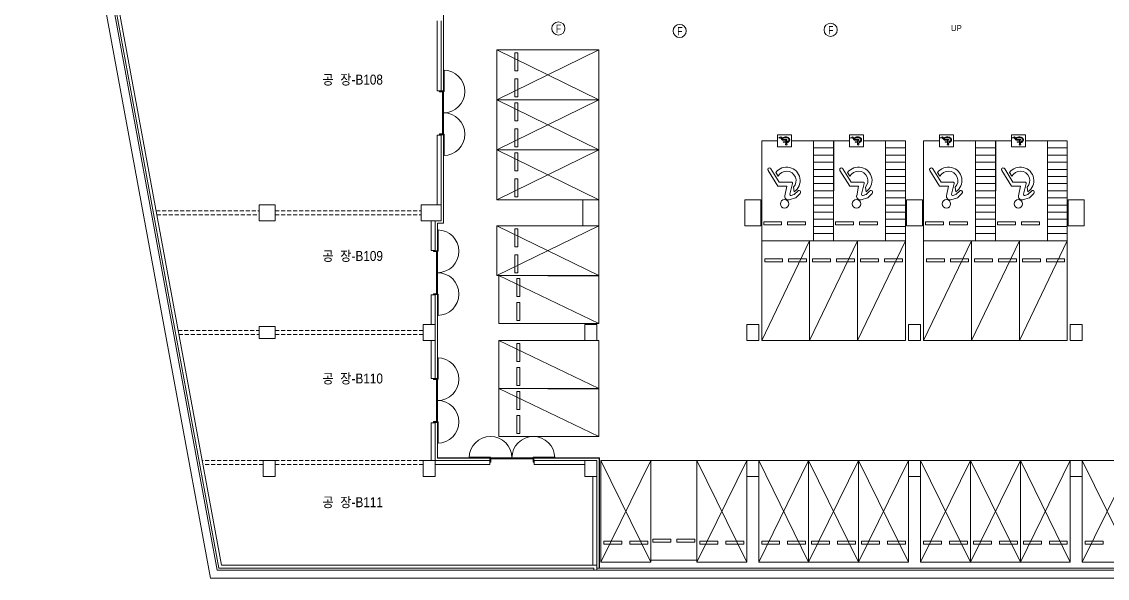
# Model space of a CAD drawing. Header units: millimetres. Extents: x 43806 to 399860, y -65551 to 59129.
# Drawn here: x 44980 to 99320, y 2645 to 30509 of the extents above; entities that cross this region are included whole.
import ezdxf
from ezdxf.enums import TextEntityAlignment as Align

# ---------------------------------------------------------------- set-up
doc = ezdxf.new("R2010")
doc.units = ezdxf.units.MM
doc.header["$LTSCALE"] = 400
doc.header["$MEASUREMENT"] = 0
doc.linetypes.add('광-XR-PLAN$0$HIDDEN', pattern=[0.375, 0.25, -0.125])
doc.layers.add('A', color=8, linetype='CONTINUOUS', lineweight=0)
doc.layers.add('만공차등 배관', color=4, linetype='CONTINUOUS')
doc.styles.add('CS', font='', dxfattribs={"height": 300})
doc.styles.add('HY울릉도M', font='')
doc.styles.get('CS').set_extended_font_data('HYwulM')
doc.styles.get('HY울릉도M').set_extended_font_data('HY울릉도M')

msp = doc.modelspace()

# ---------------------------------------------------------------- linework, layer by layer
at = {"layer": 'A', "ltscale": 2}
for p, q in [((44980, 53945), (54437, 2645)), ((48970, 34508), (54770, 3045)), ((49070, 34517), (54853, 3145)), ((49220, 34532), (54978, 3295)), ((66090, 32295), (66090, 27045)), ((66096, 32295), (66096, 27045)), ((65770, 27055), (65770, 30545)), ((65970, 27055), (65970, 30545)), ((65770, 27055), (65970, 27055)), ((65770, 21345), (65770, 24835)), ((65770, 24835), (65970, 24835)), ((65970, 21345), (65970, 24835)), ((66090, 24845), (66090, 20425)), ((66096, 24845), (66096, 20419)), ((56870, 21345), (57670, 21345)), ((56870, 20545), (56870, 21345)), ((57670, 21345), (57670, 20545)), ((65970, 21345), (64970, 21345)), ((64970, 21345), (64970, 20545)), ((65970, 20545), (65970, 21345)), ((73070, 21595), (73870, 21595)), ((73070, 20295), (73070, 21595)), ((73870, 21595), (73870, 20295)), ((81170, 21595), (81970, 21595)), ((81170, 20295), (81170, 21595)), ((81970, 21595), (81970, 20295)), ((89270, 21595), (90070, 21595)), ((89270, 20295), (89270, 21595)), ((90070, 21595), (90070, 20295)), ((97370, 21595), (98170, 21595)), ((97370, 20295), (97370, 21595)), ((98170, 21595), (98170, 20295)), ((57670, 20545), (56870, 20545)), ((64970, 20545), (65970, 20545)), ((65470, 19055), (65470, 20545)), ((65670, 19055), (65670, 20545)), ((65790, 20425), (65790, 19045)), ((66090, 20425), (65790, 20425)), ((65796, 20419), (65796, 19045)), ((66096, 20419), (65796, 20419)), ((73870, 20295), (73070, 20295)), ((81970, 20295), (81170, 20295)), ((90070, 20295), (89270, 20295)), ((98170, 20295), (97370, 20295)), ((65470, 19055), (65670, 19055)), ((82020, 14545), (84420, 19545)), ((84420, 14545), (86820, 19545)), ((86820, 14545), (89220, 19545)), ((90120, 14545), (92520, 19545)), ((92520, 14545), (94920, 19545)), ((94920, 14545), (97320, 19545)), ((73870, 15395), (68870, 17795)), ((65470, 15345), (65470, 16835)), ((65470, 16835), (65670, 16835)), ((65670, 15345), (65670, 16835)), ((65790, 16845), (65790, 12645)), ((65796, 16845), (65796, 12645)), ((56870, 15245), (57670, 15245)), ((56870, 14645), (56870, 15245)), ((57670, 15245), (57670, 14645)), ((65070, 15345), (65670, 15345)), ((65070, 14545), (65070, 15345)), ((65670, 15345), (65670, 14545)), ((73170, 15345), (73770, 15345)), ((73170, 14545), (73170, 15345)), ((73770, 15345), (73770, 14545)), ((81270, 15345), (81870, 15345)), ((81270, 14545), (81270, 15345)), ((81870, 15345), (81870, 14545)), ((89370, 15345), (89970, 15345)), ((89370, 14545), (89370, 15345)), ((89970, 15345), (89970, 14545)), ((97470, 15345), (98070, 15345)), ((97470, 14545), (97470, 15345)), ((98070, 15345), (98070, 14545)), ((57670, 14645), (56870, 14645)), ((65670, 14545), (65070, 14545)), ((65470, 12655), (65470, 14545)), ((65670, 12655), (65670, 14545)), ((73870, 12145), (68870, 14545)), ((73770, 14545), (73170, 14545)), ((81870, 14545), (81270, 14545)), ((89970, 14545), (89370, 14545)), ((98070, 14545), (97470, 14545)), ((65470, 12655), (65670, 12655)), ((73870, 9745), (68870, 12145)), ((65470, 8545), (65470, 10435)), ((65470, 10435), (65670, 10435)), ((65670, 8545), (65670, 10435)), ((65790, 10445), (65790, 8665)), ((65796, 10445), (65796, 8671)), ((57670, 8545), (57070, 8545)), ((57070, 8545), (57070, 7745)), ((57670, 7745), (57670, 8545)), ((65070, 8545), (65670, 8545)), ((65070, 7745), (65070, 8545)), ((68410, 8545), (65670, 8545)), ((65670, 8545), (65670, 7745)), ((68410, 8345), (65670, 8345)), ((68420, 8665), (65790, 8665)), ((68420, 8671), (65796, 8671)), ((68410, 8545), (68410, 8345)), ((73896, 8671), (70620, 8671)), ((73890, 8665), (70620, 8665)), ((73170, 8545), (70630, 8545)), ((70630, 8545), (70630, 8345)), ((73170, 8345), (70630, 8345)), ((73170, 8545), (73770, 8545)), ((73170, 7745), (73170, 8545)), ((73770, 8545), (73770, 7745)), ((73890, 8665), (73890, 3145)), ((73896, 8671), (73896, 3145)), ((81270, 8545), (81870, 8545)), ((81270, 7745), (81270, 8545)), ((81870, 8545), (81870, 7745)), ((89370, 8545), (89970, 8545)), ((89370, 7745), (89370, 8545)), ((89970, 8545), (89970, 7745)), ((97470, 8545), (98070, 8545)), ((97470, 7745), (97470, 8545)), ((98070, 8545), (98070, 7745)), ((57070, 7745), (57670, 7745)), ((65670, 7745), (65070, 7745)), ((73770, 7745), (73170, 7745)), ((73570, 7745), (73570, 3295)), ((73770, 7745), (73770, 3295)), ((81870, 7745), (81270, 7745)), ((89970, 7745), (89370, 7745)), ((98070, 7745), (97470, 7745)), ((54978, 3295), (73770, 3295)), ((73770, 3295), (73770, 3045)), ((54770, 3045), (118670, 3045)), ((54853, 3145), (73620, 3145)), ((73620, 3145), (73620, 3045)), ((73770, 3145), (109670, 3145)), ((54437, 2645), (118670, 2645))]:
    msp.add_line(p, q, dxfattribs=at)
at = {"layer": 'A'}
for p, q in [((73870, 29095), (68770, 26595)), ((73870, 26595), (68770, 29095)), ((68770, 26595), (68770, 29095)), ((68770, 29095), (73870, 29095)), ((69670, 28045), (69670, 28945)), ((69670, 28945), (69820, 28945)), ((69820, 28945), (69820, 28045)), ((73870, 29095), (73870, 26595)), ((66096, 27015), (66096, 28085)), ((66096, 28085), (66126, 28085)), ((66126, 28085), (66126, 27015)), ((69820, 28045), (69670, 28045)), ((69820, 27645), (69670, 27645)), ((69670, 27645), (69670, 26745)), ((69820, 26745), (69820, 27645)), ((65886, 27000), (65886, 27045)), ((65886, 27045), (66096, 27045)), ((66051, 27000), (65886, 27000)), ((66096, 27015), (66051, 27015)), ((66051, 27015), (66051, 27000)), ((66051, 27000), (66051, 24890)), ((66096, 27045), (66096, 27015)), ((66096, 24875), (66096, 27015)), ((66126, 27015), (66096, 27015)), ((69670, 26745), (69820, 26745)), ((73870, 26595), (68770, 24095)), ((73870, 24095), (68770, 26595)), ((68770, 24095), (68770, 26595)), ((68770, 26595), (73870, 26595)), ((73870, 26595), (68770, 26595)), ((69670, 25545), (69670, 26445)), ((69670, 26445), (69820, 26445)), ((69820, 26445), (69820, 25545)), ((73870, 26595), (73870, 24095)), ((69820, 25545), (69670, 25545)), ((69820, 25145), (69670, 25145)), ((69670, 25145), (69670, 24245)), ((69820, 24245), (69820, 25145)), ((65886, 24890), (65886, 24845)), ((66051, 24890), (65886, 24890)), ((65886, 24845), (66096, 24845)), ((66051, 24875), (66051, 24890)), ((66096, 24875), (66051, 24875)), ((66126, 24875), (66096, 24875)), ((66096, 24875), (66096, 23805)), ((66096, 24845), (66096, 24875)), ((66126, 23805), (66126, 24875)), ((82820, 24545), (82020, 24545)), ((82020, 24545), (82020, 19545)), ((82820, 24845), (82820, 24245)), ((83520, 24845), (82820, 24845)), ((82973, 24739), (82878, 24715)), ((82878, 24715), (82891, 24671)), ((82891, 24671), (82960, 24688)), ((83066, 24571), (82960, 24688)), ((83094, 24620), (82973, 24739)), ((83079, 24655), (83049, 24675)), ((83228, 24571), (83066, 24571)), ((83285, 24620), (83094, 24620)), ((83103, 24479), (83104, 24500)), ((83224, 24477), (83103, 24479)), ((83104, 24500), (83224, 24498)), ((83223, 24411), (83224, 24477)), ((83224, 24498), (83226, 24571)), ((83281, 24410), (83285, 24620)), ((83311, 24463), (83311, 24501)), ((83520, 24245), (83520, 24845)), ((85620, 24545), (83520, 24545)), ((84620, 24545), (84620, 19545)), ((85620, 19545), (85620, 24545)), ((86420, 24545), (85620, 24545)), ((85620, 24545), (85620, 19545)), ((86420, 24845), (86420, 24245)), ((87120, 24845), (86420, 24845)), ((86573, 24739), (86478, 24715)), ((86478, 24715), (86491, 24671)), ((86491, 24671), (86560, 24688)), ((86666, 24571), (86560, 24688)), ((86694, 24620), (86573, 24739)), ((86679, 24655), (86649, 24675)), ((86828, 24571), (86666, 24571)), ((86885, 24620), (86694, 24620)), ((86703, 24479), (86704, 24500)), ((86824, 24477), (86703, 24479)), ((86704, 24500), (86824, 24498)), ((86823, 24411), (86824, 24477)), ((86824, 24498), (86826, 24571)), ((86881, 24410), (86885, 24620)), ((86911, 24463), (86911, 24501)), ((87120, 24245), (87120, 24845)), ((89220, 24545), (87120, 24545)), ((88220, 24545), (88220, 19545)), ((89220, 19545), (89220, 24545)), ((90920, 24545), (90120, 24545)), ((90120, 24545), (90120, 19545)), ((90920, 24845), (90920, 24245)), ((91620, 24845), (90920, 24845)), ((91073, 24739), (90978, 24715)), ((90978, 24715), (90991, 24671)), ((90991, 24671), (91060, 24688)), ((91166, 24571), (91060, 24688)), ((91194, 24620), (91073, 24739)), ((91179, 24655), (91149, 24675)), ((91328, 24571), (91166, 24571)), ((91385, 24620), (91194, 24620)), ((91203, 24479), (91204, 24500)), ((91324, 24477), (91203, 24479)), ((91204, 24500), (91324, 24498)), ((91323, 24411), (91324, 24477)), ((91324, 24498), (91326, 24571)), ((91381, 24410), (91385, 24620)), ((91411, 24463), (91411, 24501)), ((91620, 24245), (91620, 24845)), ((93720, 24545), (91620, 24545)), ((92720, 24545), (92720, 19545)), ((93720, 19545), (93720, 24545)), ((94520, 24545), (93720, 24545)), ((93720, 24545), (93720, 19545)), ((94520, 24845), (94520, 24245)), ((95220, 24845), (94520, 24845)), ((94673, 24739), (94578, 24715)), ((94578, 24715), (94591, 24671)), ((94591, 24671), (94660, 24688)), ((94766, 24571), (94660, 24688)), ((94794, 24620), (94673, 24739)), ((94779, 24655), (94749, 24675)), ((94928, 24571), (94766, 24571)), ((94985, 24620), (94794, 24620)), ((94803, 24479), (94804, 24500)), ((94924, 24477), (94803, 24479)), ((94804, 24500), (94924, 24498)), ((94923, 24411), (94924, 24477)), ((94924, 24498), (94926, 24571)), ((94981, 24410), (94985, 24620)), ((95011, 24463), (95011, 24501)), ((95220, 24245), (95220, 24845)), ((97320, 24545), (95220, 24545)), ((96320, 24545), (96320, 19545)), ((97320, 19545), (97320, 24545)), ((73870, 24095), (68770, 21595)), ((73870, 21595), (68770, 24095)), ((68770, 21595), (68770, 24095)), ((68770, 24095), (73870, 24095)), ((73870, 24095), (68770, 24095)), ((69670, 24245), (69820, 24245)), ((69670, 23045), (69670, 23945)), ((69670, 23945), (69820, 23945)), ((69820, 23945), (69820, 23045)), ((73870, 24095), (73870, 21595)), ((82820, 24245), (83520, 24245)), ((83281, 24410), (83223, 24411)), ((83223, 24411), (83223, 24411)), ((84620, 24187), (85620, 24187)), ((86420, 24245), (87120, 24245)), ((86881, 24410), (86823, 24411)), ((86823, 24411), (86823, 24411)), ((88220, 24187), (89220, 24187)), ((90920, 24245), (91620, 24245)), ((91381, 24410), (91323, 24411)), ((91323, 24411), (91323, 24411)), ((92720, 24187), (93720, 24187)), ((94520, 24245), (95220, 24245)), ((94981, 24410), (94923, 24411)), ((94923, 24411), (94923, 24411)), ((96320, 24187), (97320, 24187)), ((66096, 23805), (66126, 23805)), ((84620, 23830), (85620, 23830)), ((84620, 23473), (85620, 23473)), ((88220, 23830), (89220, 23830)), ((88220, 23473), (89220, 23473)), ((92720, 23830), (93720, 23830)), ((92720, 23473), (93720, 23473)), ((96320, 23830), (97320, 23830)), ((96320, 23473), (97320, 23473)), ((69820, 23045), (69670, 23045)), ((82338, 23054), (82828, 22270)), ((82899, 22483), (82485, 23145)), ((82723, 22962), (82840, 22771)), ((84620, 23116), (85620, 23116)), ((85938, 23054), (86428, 22270)), ((86499, 22483), (86085, 23145)), ((86323, 22962), (86440, 22771)), ((88220, 23116), (89220, 23116)), ((90438, 23054), (90928, 22270)), ((90999, 22483), (90585, 23145)), ((90823, 22962), (90940, 22771)), ((92720, 23116), (93720, 23116)), ((94038, 23054), (94528, 22270)), ((94599, 22483), (94185, 23145)), ((94423, 22962), (94540, 22771)), ((96320, 23116), (97320, 23116)), ((69820, 22645), (69670, 22645)), ((69670, 22645), (69670, 21745)), ((69820, 21745), (69820, 22645)), ((83500, 22483), (82899, 22483)), ((83422, 21880), (83556, 22412)), ((84620, 22759), (85620, 22759)), ((84620, 22402), (85620, 22402)), ((87100, 22483), (86499, 22483)), ((87022, 21880), (87156, 22412)), ((88220, 22759), (89220, 22759)), ((88220, 22402), (89220, 22402)), ((91600, 22483), (90999, 22483)), ((91522, 21880), (91656, 22412)), ((92720, 22759), (93720, 22759)), ((92720, 22402), (93720, 22402)), ((95200, 22483), (94599, 22483)), ((95122, 21880), (95256, 22412)), ((96320, 22759), (97320, 22759)), ((96320, 22402), (97320, 22402)), ((69670, 21745), (69820, 21745)), ((82828, 22270), (83273, 22270)), ((83273, 22270), (83175, 21795)), ((83636, 21851), (83494, 21811)), ((83613, 22227), (83646, 21991)), ((83822, 22033), (83662, 21867)), ((83743, 21702), (83946, 21912)), ((84620, 22045), (85620, 22045)), ((86428, 22270), (86873, 22270)), ((86873, 22270), (86775, 21795)), ((87236, 21851), (87094, 21811)), ((87213, 22227), (87246, 21991)), ((87422, 22033), (87262, 21867)), ((87343, 21702), (87546, 21912)), ((88220, 22045), (89220, 22045)), ((90928, 22270), (91373, 22270)), ((91373, 22270), (91275, 21795)), ((91736, 21851), (91594, 21811)), ((91713, 22227), (91746, 21991)), ((91922, 22033), (91762, 21867)), ((91843, 21702), (92046, 21912)), ((92720, 22045), (93720, 22045)), ((94528, 22270), (94973, 22270)), ((94973, 22270), (94875, 21795)), ((95336, 21851), (95194, 21811)), ((95313, 22227), (95346, 21991)), ((95522, 22033), (95362, 21867)), ((95443, 21702), (95646, 21912)), ((96320, 22045), (97320, 22045)), ((73870, 21595), (68770, 21595)), ((83392, 21593), (83717, 21687)), ((84620, 21687), (85620, 21687)), ((84620, 21330), (85620, 21330)), ((86992, 21593), (87317, 21687)), ((88220, 21687), (89220, 21687)), ((88220, 21330), (89220, 21330)), ((91492, 21593), (91817, 21687)), ((92720, 21687), (93720, 21687)), ((92720, 21330), (93720, 21330)), ((95092, 21593), (95417, 21687)), ((96320, 21687), (97320, 21687)), ((96320, 21330), (97320, 21330)), ((84620, 20973), (85620, 20973)), ((88220, 20973), (89220, 20973)), ((92720, 20973), (93720, 20973)), ((96320, 20973), (97320, 20973)), ((73870, 20295), (68770, 17795)), ((73870, 17795), (68770, 20295)), ((68770, 17795), (68770, 20295)), ((68770, 20295), (73870, 20295)), ((69670, 19245), (69670, 20145)), ((69670, 20145), (69820, 20145)), ((69820, 20145), (69820, 19245)), ((73870, 20295), (73870, 17795)), ((82120, 20495), (83020, 20495)), ((82120, 20345), (82120, 20495)), ((83020, 20345), (82120, 20345)), ((83020, 20495), (83020, 20345)), ((84220, 20495), (83320, 20495)), ((83320, 20495), (83320, 20345)), ((83320, 20345), (84220, 20345)), ((84220, 20345), (84220, 20495)), ((84620, 20616), (85620, 20616)), ((84620, 20259), (85620, 20259)), ((85720, 20495), (86620, 20495)), ((85720, 20345), (85720, 20495)), ((86620, 20345), (85720, 20345)), ((86620, 20495), (86620, 20345)), ((87820, 20495), (86920, 20495)), ((86920, 20495), (86920, 20345)), ((86920, 20345), (87820, 20345)), ((87820, 20345), (87820, 20495)), ((88220, 20616), (89220, 20616)), ((88220, 20259), (89220, 20259)), ((90220, 20495), (91120, 20495)), ((90220, 20345), (90220, 20495)), ((91120, 20345), (90220, 20345)), ((91120, 20495), (91120, 20345)), ((92320, 20495), (91420, 20495)), ((91420, 20495), (91420, 20345)), ((91420, 20345), (92320, 20345)), ((92320, 20345), (92320, 20495)), ((92720, 20616), (93720, 20616)), ((92720, 20259), (93720, 20259)), ((93820, 20495), (94720, 20495)), ((93820, 20345), (93820, 20495)), ((94720, 20345), (93820, 20345)), ((94720, 20495), (94720, 20345)), ((95920, 20495), (95020, 20495)), ((95020, 20495), (95020, 20345)), ((95020, 20345), (95920, 20345)), ((95920, 20345), (95920, 20495)), ((96320, 20616), (97320, 20616)), ((96320, 20259), (97320, 20259)), ((65796, 19015), (65796, 20085)), ((65796, 20085), (65826, 20085)), ((65826, 20085), (65826, 19015)), ((84620, 19902), (85620, 19902)), ((88220, 19902), (89220, 19902)), ((92720, 19902), (93720, 19902)), ((96320, 19902), (97320, 19902)), ((65586, 19000), (65586, 19045)), ((65586, 19045), (65796, 19045)), ((65796, 19045), (65796, 19015)), ((69820, 19245), (69670, 19245)), ((82020, 19545), (85620, 19545)), ((84420, 19545), (82020, 19545)), ((82020, 19545), (82020, 14545)), ((86820, 19545), (84420, 19545)), ((84420, 19545), (84420, 14545)), ((84420, 14545), (84420, 19545)), ((85620, 19545), (89220, 19545)), ((89220, 19545), (86820, 19545)), ((86820, 19545), (86820, 14545)), ((86820, 14545), (86820, 19545)), ((89220, 14545), (89220, 19545)), ((90120, 19545), (93720, 19545)), ((92520, 19545), (90120, 19545)), ((90120, 19545), (90120, 14545)), ((94920, 19545), (92520, 19545)), ((92520, 19545), (92520, 14545)), ((92520, 14545), (92520, 19545)), ((93720, 19545), (97320, 19545)), ((97320, 19545), (94920, 19545)), ((94920, 19545), (94920, 14545)), ((94920, 14545), (94920, 19545)), ((97320, 14545), (97320, 19545)), ((65751, 19000), (65586, 19000)), ((65796, 19015), (65751, 19015)), ((65751, 19015), (65751, 19000)), ((65751, 19000), (65751, 16890)), ((65796, 16875), (65796, 19015)), ((65826, 19015), (65796, 19015)), ((69820, 18845), (69670, 18845)), ((69670, 18845), (69670, 17945)), ((69820, 17945), (69820, 18845)), ((83070, 18645), (82170, 18645)), ((82170, 18645), (82170, 18495)), ((82170, 18495), (83070, 18495)), ((83070, 18495), (83070, 18645)), ((83370, 18495), (83370, 18645)), ((83370, 18645), (84270, 18645)), ((84270, 18495), (83370, 18495)), ((84270, 18645), (84270, 18495)), ((85470, 18645), (84570, 18645)), ((84570, 18645), (84570, 18495)), ((84570, 18495), (85470, 18495)), ((85470, 18495), (85470, 18645)), ((85770, 18495), (85770, 18645)), ((85770, 18645), (86670, 18645)), ((86670, 18495), (85770, 18495)), ((86670, 18645), (86670, 18495)), ((87870, 18645), (86970, 18645)), ((86970, 18645), (86970, 18495)), ((86970, 18495), (87870, 18495)), ((87870, 18495), (87870, 18645)), ((88170, 18495), (88170, 18645)), ((88170, 18645), (89070, 18645)), ((89070, 18495), (88170, 18495)), ((89070, 18645), (89070, 18495)), ((91170, 18645), (90270, 18645)), ((90270, 18645), (90270, 18495)), ((90270, 18495), (91170, 18495)), ((91170, 18495), (91170, 18645)), ((91470, 18495), (91470, 18645)), ((91470, 18645), (92370, 18645)), ((92370, 18495), (91470, 18495)), ((92370, 18645), (92370, 18495)), ((93570, 18645), (92670, 18645)), ((92670, 18645), (92670, 18495)), ((92670, 18495), (93570, 18495)), ((93570, 18495), (93570, 18645)), ((93870, 18495), (93870, 18645)), ((93870, 18645), (94770, 18645)), ((94770, 18495), (93870, 18495)), ((94770, 18645), (94770, 18495)), ((95970, 18645), (95070, 18645)), ((95070, 18645), (95070, 18495)), ((95070, 18495), (95970, 18495)), ((95970, 18495), (95970, 18645)), ((96270, 18495), (96270, 18645)), ((96270, 18645), (97170, 18645)), ((97170, 18495), (96270, 18495)), ((97170, 18645), (97170, 18495)), ((69670, 17945), (69820, 17945)), ((73870, 17795), (68770, 17795)), ((68870, 17795), (68870, 15395)), ((73870, 17795), (68870, 17795)), ((69770, 16745), (69770, 17645)), ((69770, 17645), (69920, 17645)), ((69920, 17645), (69920, 16745)), ((73870, 15395), (73870, 17795)), ((65586, 16890), (65586, 16845)), ((65751, 16890), (65586, 16890)), ((65751, 16875), (65751, 16890)), ((65796, 16875), (65751, 16875)), ((65826, 16875), (65796, 16875)), ((65796, 16875), (65796, 15805)), ((65796, 16845), (65796, 16875)), ((65826, 15805), (65826, 16875)), ((65586, 16845), (65796, 16845)), ((69920, 16745), (69770, 16745)), ((69920, 16445), (69770, 16445)), ((69770, 16445), (69770, 15545)), ((69920, 15545), (69920, 16445)), ((65796, 15805), (65826, 15805)), ((68870, 15395), (73870, 15395)), ((69770, 15545), (69920, 15545)), ((68870, 14545), (68870, 12145)), ((73870, 14545), (68870, 14545)), ((69770, 13495), (69770, 14395)), ((69770, 14395), (69920, 14395)), ((69920, 14395), (69920, 13495)), ((73870, 12145), (73870, 14545)), ((82020, 14545), (84420, 14545)), ((84420, 14545), (86820, 14545)), ((86820, 14545), (89220, 14545)), ((90120, 14545), (92520, 14545)), ((92520, 14545), (94920, 14545)), ((94920, 14545), (97320, 14545)), ((65796, 12615), (65796, 13685)), ((65796, 13685), (65826, 13685)), ((65826, 13685), (65826, 12615)), ((69920, 13495), (69770, 13495)), ((69920, 13195), (69770, 13195)), ((69770, 13195), (69770, 12295)), ((69920, 12295), (69920, 13195)), ((65586, 12600), (65586, 12645)), ((65586, 12645), (65796, 12645)), ((65751, 12600), (65586, 12600)), ((65796, 12615), (65751, 12615)), ((65751, 12615), (65751, 12600)), ((65751, 12600), (65751, 10490)), ((65796, 12645), (65796, 12615)), ((65796, 10475), (65796, 12615)), ((65826, 12615), (65796, 12615)), ((68870, 12145), (68870, 9745)), ((73870, 12145), (68870, 12145)), ((68870, 12145), (73870, 12145)), ((69770, 12295), (69920, 12295)), ((69770, 11095), (69770, 11995)), ((69770, 11995), (69920, 11995)), ((69920, 11995), (69920, 11095)), ((73870, 9745), (73870, 12145)), ((69920, 11095), (69770, 11095)), ((65586, 10490), (65586, 10445)), ((65751, 10490), (65586, 10490)), ((65586, 10445), (65796, 10445)), ((65751, 10475), (65751, 10490)), ((65796, 10475), (65751, 10475)), ((65826, 10475), (65796, 10475)), ((65796, 10475), (65796, 9405)), ((65796, 10445), (65796, 10475)), ((65826, 9405), (65826, 10475)), ((69920, 10795), (69770, 10795)), ((69770, 10795), (69770, 9895)), ((69920, 9895), (69920, 10795)), ((69770, 9895), (69920, 9895)), ((65796, 9405), (65826, 9405)), ((68870, 9745), (73870, 9745)), ((67380, 8671), (67380, 8701)), ((67380, 8701), (68450, 8701)), ((68450, 8701), (68450, 8671)), ((70590, 8701), (70590, 8671)), ((71660, 8701), (70590, 8701)), ((71660, 8671), (71660, 8701)), ((68450, 8671), (67380, 8671)), ((68420, 8461), (68420, 8671)), ((68420, 8671), (68450, 8671)), ((68465, 8461), (68420, 8461)), ((70590, 8671), (68450, 8671)), ((68450, 8671), (68450, 8626)), ((68450, 8626), (68465, 8626)), ((68465, 8626), (70575, 8626)), ((68465, 8626), (68465, 8461)), ((70590, 8626), (70575, 8626)), ((70575, 8626), (70575, 8461)), ((70575, 8461), (70620, 8461)), ((70590, 8671), (71660, 8671)), ((70620, 8671), (70590, 8671)), ((70590, 8671), (70590, 8626)), ((70620, 8461), (70620, 8671)), ((73970, 8545), (76470, 3445)), ((76470, 8545), (73970, 3445)), ((73970, 3445), (73970, 8545)), ((73970, 8545), (76470, 8545)), ((76470, 8545), (76470, 3445)), ((78770, 8545), (76470, 8545)), ((76470, 8545), (76470, 3545)), ((78770, 8545), (81270, 3445)), ((81270, 8545), (78770, 3445)), ((78770, 3445), (78770, 8545)), ((78770, 8545), (81270, 8545)), ((78770, 3545), (78770, 8545)), ((81270, 8545), (81270, 3445)), ((81870, 8545), (84370, 3445)), ((84370, 8545), (81870, 3445)), ((81870, 3445), (81870, 8545)), ((81870, 8545), (84370, 8545)), ((84370, 8545), (84370, 3445)), ((84370, 8545), (86870, 3445)), ((86870, 8545), (84370, 3445)), ((84370, 3445), (84370, 8545)), ((84370, 8545), (86870, 8545)), ((86870, 8545), (86870, 3445)), ((86870, 8545), (89370, 3445)), ((89370, 8545), (86870, 3445)), ((86870, 3445), (86870, 8545)), ((86870, 8545), (89370, 8545)), ((89370, 8545), (89370, 3445)), ((89970, 8545), (92470, 3445)), ((92470, 8545), (89970, 3445)), ((89970, 3445), (89970, 8545)), ((89970, 8545), (92470, 8545)), ((92470, 8545), (92470, 3445)), ((92470, 8545), (94970, 3445)), ((94970, 8545), (92470, 3445)), ((92470, 3445), (92470, 8545)), ((92470, 8545), (94970, 8545)), ((94970, 8545), (94970, 3445)), ((94970, 8545), (97470, 3445)), ((97470, 8545), (94970, 3445)), ((94970, 3445), (94970, 8545)), ((94970, 8545), (97470, 8545)), ((97470, 8545), (97470, 3445)), ((98070, 8545), (100570, 3445)), ((100570, 8545), (98070, 3445)), ((98070, 3445), (98070, 8545)), ((98070, 8545), (100570, 8545)), ((74120, 4495), (75020, 4495)), ((74120, 4345), (74120, 4495)), ((75020, 4495), (75020, 4345)), ((76320, 4495), (75420, 4495)), ((75420, 4495), (75420, 4345)), ((76320, 4345), (76320, 4495)), ((76570, 4595), (77470, 4595)), ((76570, 4445), (76570, 4595)), ((77470, 4445), (76570, 4445)), ((77470, 4595), (77470, 4445)), ((78670, 4595), (77770, 4595)), ((77770, 4595), (77770, 4445)), ((77770, 4445), (78670, 4445)), ((78670, 4445), (78670, 4595)), ((78920, 4495), (79820, 4495)), ((78920, 4345), (78920, 4495)), ((79820, 4495), (79820, 4345)), ((81120, 4495), (80220, 4495)), ((80220, 4495), (80220, 4345)), ((81120, 4345), (81120, 4495)), ((82020, 4495), (82920, 4495)), ((82020, 4345), (82020, 4495)), ((82920, 4495), (82920, 4345)), ((84220, 4495), (83320, 4495)), ((83320, 4495), (83320, 4345)), ((84220, 4345), (84220, 4495)), ((84520, 4495), (85420, 4495)), ((84520, 4345), (84520, 4495)), ((85420, 4495), (85420, 4345)), ((86720, 4495), (85820, 4495)), ((85820, 4495), (85820, 4345)), ((86720, 4345), (86720, 4495)), ((87020, 4495), (87920, 4495)), ((87020, 4345), (87020, 4495)), ((87920, 4495), (87920, 4345)), ((89220, 4495), (88320, 4495)), ((88320, 4495), (88320, 4345)), ((89220, 4345), (89220, 4495)), ((90120, 4495), (91020, 4495)), ((90120, 4345), (90120, 4495)), ((91020, 4495), (91020, 4345)), ((92320, 4495), (91420, 4495)), ((91420, 4495), (91420, 4345)), ((92320, 4345), (92320, 4495)), ((92620, 4495), (93520, 4495)), ((92620, 4345), (92620, 4495)), ((93520, 4495), (93520, 4345)), ((94820, 4495), (93920, 4495)), ((93920, 4495), (93920, 4345)), ((94820, 4345), (94820, 4495)), ((95120, 4495), (96020, 4495)), ((95120, 4345), (95120, 4495)), ((96020, 4495), (96020, 4345)), ((97320, 4495), (96420, 4495)), ((96420, 4495), (96420, 4345)), ((97320, 4345), (97320, 4495)), ((98220, 4495), (99120, 4495)), ((98220, 4345), (98220, 4495)), ((99120, 4495), (99120, 4345)), ((75020, 4345), (74120, 4345)), ((75420, 4345), (76320, 4345)), ((79820, 4345), (78920, 4345)), ((80220, 4345), (81120, 4345)), ((82920, 4345), (82020, 4345)), ((83320, 4345), (84220, 4345)), ((85420, 4345), (84520, 4345)), ((85820, 4345), (86720, 4345)), ((87920, 4345), (87020, 4345)), ((88320, 4345), (89220, 4345)), ((91020, 4345), (90120, 4345)), ((91420, 4345), (92320, 4345)), ((93520, 4345), (92620, 4345)), ((93920, 4345), (94820, 4345)), ((96020, 4345), (95120, 4345)), ((96420, 4345), (97320, 4345)), ((99120, 4345), (98220, 4345)), ((76470, 3445), (73970, 3445)), ((76470, 3545), (78770, 3545)), ((81270, 3445), (78770, 3445)), ((84370, 3445), (81870, 3445)), ((86870, 3445), (84370, 3445)), ((89370, 3445), (86870, 3445)), ((92470, 3445), (89970, 3445)), ((94970, 3445), (92470, 3445)), ((97470, 3445), (94970, 3445)), ((100570, 3445), (98070, 3445))]:
    msp.add_line(p, q, dxfattribs=at)
at = {"layer": 'A', "linetype": '광-XR-PLAN$0$HIDDEN', "ltscale": 2}
for p, q in [((51706, 21045), (56870, 21045)), ((51743, 20845), (56870, 20845)), ((57670, 21045), (64970, 21045)), ((57670, 20845), (64970, 20845)), ((52812, 15045), (56870, 15045)), ((52849, 14845), (56870, 14845)), ((57670, 15045), (65070, 15045)), ((57670, 14845), (65070, 14845)), ((57070, 8545), (54010, 8545)), ((57070, 8345), (54047, 8345)), ((65070, 8545), (57670, 8545)), ((65070, 8345), (57670, 8345))]:
    msp.add_line(p, q, dxfattribs=at)
at = {"layer": 'A'}
for centre, radius in [((71843, 30173), 330), ((77915, 30047), 330), ((85470, 30099), 330), ((83168, 21389), 211), ((86768, 21389), 211), ((91268, 21389), 211), ((94868, 21389), 211)]:
    msp.add_circle(centre, radius, dxfattribs=at)
for centre, radius, start, end in [((66096, 27015), 1070, 270, 90), ((66096, 24875), 1070, 270, 90), ((82411, 23100), 86.4, 32.0151, 212.0151), ((83264, 22552), 679, 304.1858, 142.9174), ((83264, 22552), 477, 317.0435, 152.799), ((86011, 23100), 86.4, 32.0151, 212.0151), ((86864, 22552), 679, 304.1858, 142.9174), ((86864, 22552), 477, 317.0435, 152.799), ((90511, 23100), 86.4, 32.0151, 212.0151), ((91364, 22552), 679, 304.1858, 142.9174), ((91364, 22552), 477, 317.0435, 152.799), ((94111, 23100), 86.4, 32.0151, 212.0151), ((94964, 22552), 679, 304.1858, 142.9174), ((94964, 22552), 477, 317.0435, 152.799), ((83500, 22426), 57.6, 345.8725, 90), ((87100, 22426), 57.6, 345.8725, 90), ((91600, 22426), 57.6, 345.8725, 90), ((95200, 22426), 57.6, 345.8725, 90), ((83344, 21760), 173, 168.2979, 286.018), ((83478, 21866), 57.6, 165.8725, 286.018), ((83620, 21907), 57.6, 286.018, 315.9571), ((83884, 21972), 86.4, 315.9571, 136.2139), ((83884, 21972), 86.4, 135.9571, 136.2139), ((86944, 21760), 173, 168.2979, 286.018), ((87078, 21866), 57.6, 165.8725, 286.018), ((87220, 21907), 57.6, 286.018, 315.9571), ((87484, 21972), 86.4, 315.9571, 136.2139), ((87484, 21972), 86.4, 135.9571, 136.2139), ((91444, 21760), 173, 168.2979, 286.018), ((91578, 21866), 57.6, 165.8725, 286.018), ((91720, 21907), 57.6, 286.018, 315.9571), ((91984, 21972), 86.4, 315.9571, 136.2139), ((91984, 21972), 86.4, 135.9571, 136.2139), ((95044, 21760), 173, 168.2979, 286.018), ((95178, 21866), 57.6, 165.8725, 286.018), ((95320, 21907), 57.6, 286.018, 315.9571), ((95584, 21972), 86.4, 315.9571, 136.2139), ((95584, 21972), 86.4, 135.9571, 136.2139), ((83702, 21742), 57.6, 286.018, 315.9571), ((87302, 21742), 57.6, 286.018, 315.9571), ((91802, 21742), 57.6, 286.018, 315.9571), ((95402, 21742), 57.6, 286.018, 315.9571), ((65796, 19015), 1070, 270, 90), ((65796, 16875), 1070, 270, 90), ((65796, 12615), 1070, 270, 90), ((65796, 10475), 1070, 270, 90), ((68450, 8671), 1070, 0, 180), ((70590, 8671), 1070, 0, 180)]:
    msp.add_arc(centre, radius, start, end, dxfattribs=at)
for centre in [(83219, 24593), (86819, 24593), (91319, 24593), (94919, 24593)]:
    msp.add_ellipse(centre, major_axis=(-168, 0), ratio=0.656805, start_param=2.153516, end_param=5.691755, dxfattribs=at)
for centre in [(83249, 24366), (86849, 24366), (91349, 24366), (94949, 24366)]:
    msp.add_ellipse(centre, major_axis=(-39.9, 0), ratio=0.833934, dxfattribs=at)
for points in [[(83311, 24463), (83321, 24466), (83330, 24470), (83350, 24480), (83360, 24487), (83377, 24500), (83384, 24507), (83396, 24520), (83402, 24528), (83410, 24542), (83413, 24548), (83418, 24561), (83420, 24568), (83422, 24581), (83422, 24588), (83422, 24602), (83421, 24609), (83419, 24623), (83417, 24629), (83411, 24642), (83408, 24648), (83401, 24660), (83397, 24666), (83387, 24676), (83382, 24681), (83372, 24691), (83366, 24695), (83347, 24708), (83332, 24716), (83301, 24728), (83285, 24732), (83251, 24738), (83234, 24740), (83199, 24739), (83182, 24738), (83148, 24731), (83132, 24726), (83101, 24714), (83087, 24706), (83066, 24691), (83059, 24685), (83051, 24677), (83050, 24676), (83049, 24675)], [(86911, 24463), (86921, 24466), (86930, 24470), (86950, 24480), (86960, 24487), (86977, 24500), (86984, 24507), (86996, 24520), (87002, 24528), (87010, 24542), (87013, 24548), (87018, 24561), (87020, 24568), (87022, 24581), (87022, 24588), (87022, 24602), (87021, 24609), (87019, 24623), (87017, 24629), (87011, 24642), (87008, 24648), (87001, 24660), (86997, 24666), (86987, 24676), (86982, 24681), (86972, 24691), (86966, 24695), (86947, 24708), (86932, 24716), (86901, 24728), (86885, 24732), (86851, 24738), (86834, 24740), (86799, 24739), (86782, 24738), (86748, 24731), (86732, 24726), (86701, 24714), (86687, 24706), (86666, 24691), (86659, 24685), (86651, 24677), (86650, 24676), (86649, 24675)], [(91411, 24463), (91421, 24466), (91430, 24470), (91450, 24480), (91460, 24487), (91477, 24500), (91484, 24507), (91496, 24520), (91502, 24528), (91510, 24542), (91513, 24548), (91518, 24561), (91520, 24568), (91522, 24581), (91522, 24588), (91522, 24602), (91521, 24609), (91519, 24623), (91517, 24629), (91511, 24642), (91508, 24648), (91501, 24660), (91497, 24666), (91487, 24676), (91482, 24681), (91472, 24691), (91466, 24695), (91447, 24708), (91432, 24716), (91401, 24728), (91385, 24732), (91351, 24738), (91334, 24740), (91299, 24739), (91282, 24738), (91248, 24731), (91232, 24726), (91201, 24714), (91187, 24706), (91166, 24691), (91159, 24685), (91151, 24677), (91150, 24676), (91149, 24675)], [(95011, 24463), (95021, 24466), (95030, 24470), (95050, 24480), (95060, 24487), (95077, 24500), (95084, 24507), (95096, 24520), (95102, 24528), (95110, 24542), (95113, 24548), (95118, 24561), (95120, 24568), (95122, 24581), (95122, 24588), (95122, 24602), (95121, 24609), (95119, 24623), (95117, 24629), (95111, 24642), (95108, 24648), (95101, 24660), (95097, 24666), (95087, 24676), (95082, 24681), (95072, 24691), (95066, 24695), (95047, 24708), (95032, 24716), (95001, 24728), (94985, 24732), (94951, 24738), (94934, 24740), (94899, 24739), (94882, 24738), (94848, 24731), (94832, 24726), (94801, 24714), (94787, 24706), (94766, 24691), (94759, 24685), (94751, 24677), (94750, 24676), (94749, 24675)]]:
    msp.add_open_spline(points, degree=3, knots=[2.06925, 2.06925, 2.06925, 2.06925, 2.235471, 2.235471, 2.445944, 2.445944, 2.611078, 2.611078, 2.776213, 2.776213, 2.901952, 2.901952, 3.02769, 3.02769, 3.153429, 3.153429, 3.279167, 3.279167, 3.404906, 3.404906, 3.530644, 3.530644, 3.656383, 3.656383, 3.782121, 3.782121, 3.90786, 3.90786, 4.179747, 4.179747, 4.451634, 4.451634, 4.723521, 4.723521, 4.995408, 4.995408, 5.267294, 5.267294, 5.539181, 5.539181, 5.707799, 5.707799, 5.738525, 5.738525, 5.738525, 5.738525], dxfattribs=at)
at = {"layer": '만공차등 배관', "linetype": 'Continuous', "ltscale": 2}
for points in [[(85620, 24545), (85620, 22045)], [(93720, 24545), (93720, 22045)], [(71320, 17795), (73870, 17795)], [(71320, 12145), (73870, 12145)]]:
    msp.add_lwpolyline(points, dxfattribs=at)

# ---------------------------------------------------------------- texts
at = {"layer": 'A'}
for s, height, style, width, p in [('F', 417, 'HY울릉도M', 0.8, (71854, 29950)), ('F', 417, 'HY울릉도M', 0.8, (77926, 29825)), ('F', 417, 'HY울릉도M', 0.8, (85481, 29877)), ('공  장-B108', 500, 'CS', 0.9, (61548, 27361)), ('공  장-B109', 500, 'CS', 0.9, (61548, 18532)), ('공  장-B110', 500, 'CS', 0.9, (61548, 12397)), ('공  장-B111', 500, 'CS', 0.9, (61548, 6204))]:
    msp.add_text(s, height=height, dxfattribs=dict(at, style=style, width=width)).set_placement(p, align=Align.CENTER)
at = {"layer": 'A', "style": 'CS'}
msp.add_text('UP', height=300, dxfattribs=at).set_placement((91492, 30041))

doc.saveas('drawing.dxf')
